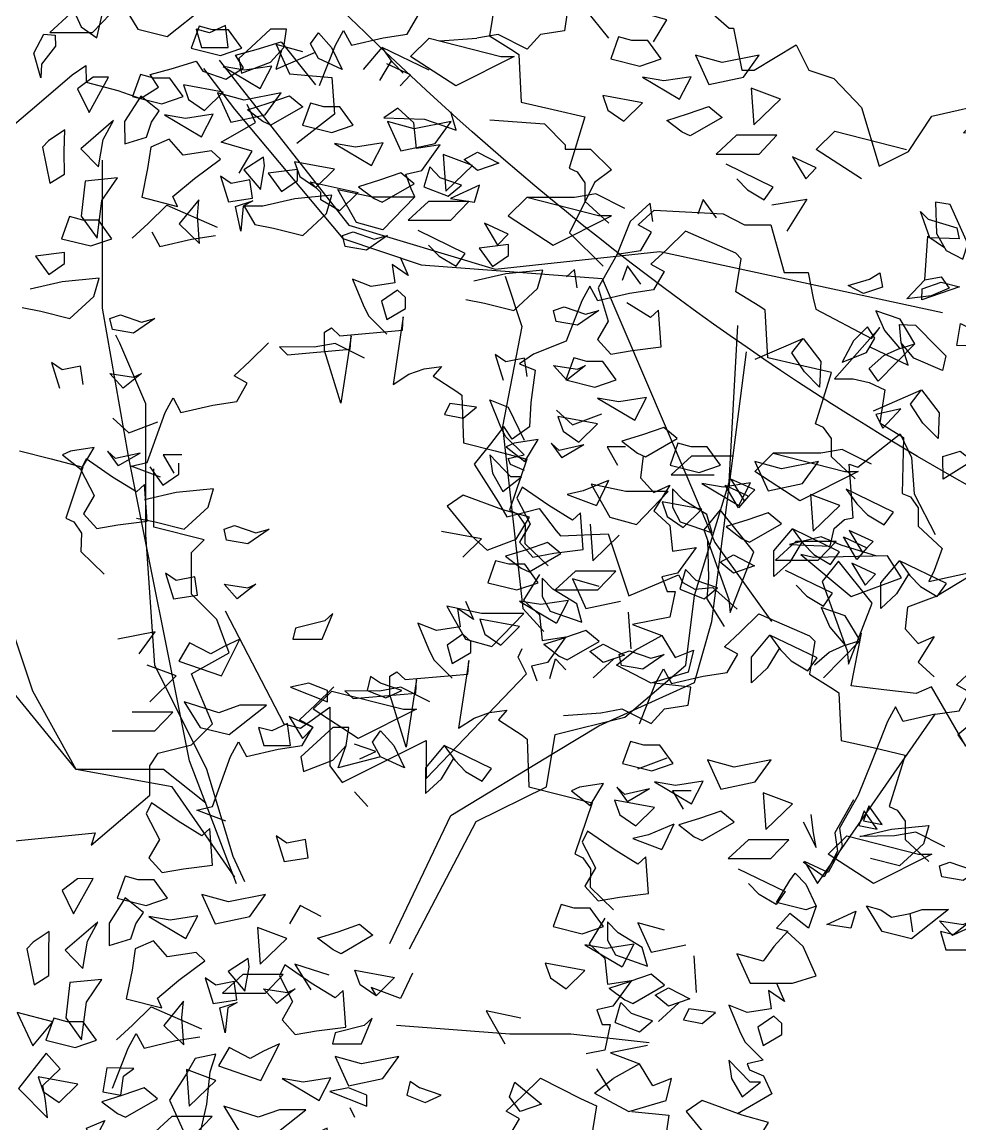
# Model space of a CAD drawing. Header units: metres. Extents: x 10 to 239, y 2 to 253.
# Drawn here: x 94.81 to 99.12, y 32.74 to 37.8 of the extents above; entities that cross this region are included whole.
import ezdxf

# ---------------------------------------------------------------- set-up
doc = ezdxf.new("R2010")
doc.units = ezdxf.units.M
doc.header["$MEASUREMENT"] = 0
doc.layers.add('1', color=7, linetype='Continuous')
doc.layers.add('cot200', color=9, linetype='Continuous')
doc.layers.add('bloques ARBOLES', color=7, linetype='Continuous', true_color=0xb8d897)

# ---------------------------------------------------------------- blocks, each defined once
blk = doc.blocks.new('ARBOL22')
for points in [[(-0.1967, 2.2503), (-0.1308, 2.2338), (-0.0828, 2.2503), (-0.1128, 2.2918), (-0.1487, 2.2918), (-0.1787, 2.3)], [(-0.0147, 2.2102), (-0.0769, 2.2007), (-0.1248, 2.2089), (-0.041, 2.1592)], [(-0.1668, 2.1096), (-0.1248, 2.1509), (-0.2146, 2.1676), (-0.2028, 2.1343)], [(-0.017, 2.0763), (-0.0351, 2.0847), (-0.0702, 2.1116), (-0.0231, 2.1261), (0.0249, 2.1427), (0.0549, 2.1178)], [(0.4494, 1.974), (0.4194, 1.9988), (0.4494, 2.0155), (0.4973, 1.9906)], [(0.0068, 1.9268), (0.0427, 1.9517), (0.0427, 1.9765), (-0.0231, 1.9683)], [(0.4133, 1.9409), (0.3654, 1.9575), (0.3415, 1.9824), (0.3286, 1.9377), (0.3835, 1.916)], [(0.072, 1.9491), (0.1797, 1.9244), (0.1379, 1.8829), (0.0959, 1.9078), (0.0959, 1.9244)], [(0.1206, 1.9186), (0.0368, 1.9103), (-0.035, 1.8937), (-0.077, 1.8937), (-0.0531, 1.8523), (-0.0111, 1.8439), (0.0548, 1.8275), (0.1086, 1.877)], [(0.1447, 1.8275), (0.1686, 1.8357), (0.2165, 1.8191), (0.2465, 1.8275), (0.1986, 1.7944), (0.1506, 1.8026)], [(0.6666, 1.5513), (0.6487, 1.5016), (0.7146, 1.4851), (0.7625, 1.5016), (0.7325, 1.5431), (0.6966, 1.5431)], [(0.7205, 1.4603), (0.8043, 1.4105), (0.8307, 1.4616), (0.7684, 1.452)], [(0.6785, 1.3609), (0.7205, 1.4023), (0.6307, 1.4189), (0.6426, 1.3856)], [(0.8103, 1.3361), (0.8284, 1.3277), (0.9002, 1.3692), (0.8702, 1.394), (0.8223, 1.3774), (0.7752, 1.3629)], [(0.9679, 1.3506), (0.932, 1.3506), (0.902, 1.3588), (0.8841, 1.3091), (0.95, 1.2926), (0.9979, 1.3091)], [(1.2194, 1.3175), (1.1356, 1.3009), (1.0757, 1.3175), (1.1056, 1.2511), (1.1835, 1.2677)], [(1.0661, 1.2691), (1.0038, 1.2595), (0.9559, 1.2677), (1.0397, 1.218)], [(0.9793, 1.156), (0.9672, 1.1975), (0.9134, 1.2306), (0.8893, 1.2555), (0.8893, 1.214), (0.9073, 1.1808)], [(0.9139, 1.1684), (0.9559, 1.2098), (0.8661, 1.2264), (0.878, 1.1931)], [(1.2674, 1.218), (1.2015, 1.2429), (1.2074, 1.16)], [(1.0638, 1.1352), (1.1356, 1.1767), (1.1056, 1.2015), (1.0577, 1.1849), (1.0106, 1.1704), (1.0457, 1.1436)], [(1.1681, 1.1366), (1.1224, 1.0945), (1.2189, 1.0945), (1.2595, 1.1366)], [(1.0272, 1.1064), (1.0751, 1.0815), (1.0272, 1.0649), (0.9972, 1.0898)], [(0.9432, 1.0484), (0.9193, 1.0733), (0.9064, 1.0287), (0.9613, 1.0069), (0.9911, 1.0318)], [(0.1046, 0.9573), (0.0388, 0.9407), (0.0328, 0.9158), (0.0987, 0.9158), (0.1226, 0.9738)], [(0.4222, 0.9158), (0.482, 0.8994), (0.554, 0.9738), (0.4581, 0.9738), (0.3802, 0.9904)], [(0.4166, 0.9275), (0.3807, 0.9026), (0.3926, 0.8611), (0.4346, 0.886), (0.4346, 0.9109)], [(0.7927, 0.8901), (0.8407, 0.8734), (0.8706, 0.8818), (0.8227, 0.8487), (0.7748, 0.857), (0.7689, 0.8818)], [(0.2005, 0.7999), (0.2425, 0.7834), (0.2784, 0.7999), (0.2305, 0.8165), (0.2082, 0.8318)], [(0.0687, 0.8165), (0.0269, 0.8081), (0.1107, 0.775), (0.1107, 0.7999)], [(0.2822, 0.7578), (0.312, 0.7578), (0.1802, 0.6916), (0.0785, 0.7578), (0.1205, 0.7991)], [(1.4826, 0.7465), (1.4107, 0.7299), (1.3928, 0.763), (1.3748, 0.7299), (1.3389, 0.6388), (1.309, 0.5642), (1.267, 0.4897), (1.2731, 0.4482), (1.2413, 0.3894), (1.1874, 0.4141), (1.2174, 0.3645)], [(0.0785, 0.7165), (0.0246, 0.7412), (0.0546, 0.6916)], [(0.7771, 0.6353), (0.843, 0.6188), (0.8909, 0.6353), (0.8609, 0.6768), (0.825, 0.6768), (0.795, 0.685)], [(0.9986, 0.5773), (1.0765, 0.594), (1.1124, 0.6437), (1.0286, 0.6271), (0.9686, 0.6437)], [(0.9327, 0.5442), (0.9591, 0.5953), (0.8968, 0.5857), (0.8489, 0.594)], [(0.8069, 0.4946), (0.8489, 0.536), (0.7591, 0.5526), (0.771, 0.5193)], [(1.1004, 0.4862), (1.1604, 0.5442), (1.0945, 0.5691)], [(-0.2686, 0.464), (-0.2925, 0.4226), (-0.2626, 0.3893), (-0.2146, 0.3977), (-0.1487, 0.406), (-0.1548, 0.4888), (-0.1728, 0.4722), (-0.2266, 0.5053), (-0.2866, 0.5468), (-0.2985, 0.5219)], [(0.9387, 0.4698), (0.9568, 0.4614), (1.0286, 0.5029), (0.9986, 0.5277), (0.9507, 0.5111), (0.9036, 0.4966)], [(1.3221, 0.5288), (1.3103, 0.4955), (1.3521, 0.4873)], [(1.3328, 0.5395), (1.321, 0.5062), (1.3628, 0.498)], [(0.0609, 0.464), (0.0189, 0.4557), (-0.0051, 0.4722), (0.013, 0.4142), (0.0669, 0.4226)], [(1.1119, 0.4207), (1.1525, 0.4628), (1.061, 0.4628), (1.0154, 0.4207)], [(1.3431, 0.3645), (1.2413, 0.4307), (1.2833, 0.4721), (1.445, 0.4307), (1.4748, 0.4307)], [(1.4981, 0.3794), (1.4922, 0.4043), (1.5161, 0.4125), (1.564, 0.3959), (1.594, 0.4043), (1.5461, 0.3712)], [(-0.4886, 0.3487), (-0.4627, 0.2957), (-0.4184, 0.3755), (-0.4537, 0.3749)], [(-0.3464, 0.3811), (-0.3643, 0.3314), (-0.2985, 0.3149), (-0.2505, 0.3314), (-0.2805, 0.3729), (-0.3164, 0.3729)], [(-0.382, 0.2243), (-0.3331, 0.2395), (-0.3217, 0.2735), (-0.3043, 0.2993), (-0.3457, 0.3321), (-0.3823, 0.2749)], [(-0.0649, 0.29), (-0.029, 0.3398), (-0.1128, 0.3231), (-0.1728, 0.3398), (-0.1428, 0.2734)], [(1.3034, 0.302), (1.2922, 0.2636), (1.2383, 0.272)], [(-0.4309, 0.2344), (-0.4078, 0.2772), (-0.4816, 0.2136), (-0.4416, 0.1724)], [(-0.1823, 0.2913), (-0.2446, 0.2818), (-0.2925, 0.29), (-0.2087, 0.2403)], [(1.522, 0.2468), (1.4922, 0.2799), (1.5461, 0.2717), (1.564, 0.2799)], [(-0.5175, 0.2564), (-0.5541, 0.2317), (-0.5678, 0.2172), (-0.5514, 0.1359), (-0.5182, 0.1564), (-0.5187, 0.2071)], [(-0.041, 0.1823), (0.0189, 0.2403), (-0.0469, 0.2651)], [(0.2131, 0.2475), (0.1413, 0.206), (0.1232, 0.2144), (0.0881, 0.2412), (0.1352, 0.2557), (0.1831, 0.2723)], [(1.495, 0.2564), (1.5071, 0.215), (1.567, 0.215), (1.5609, 0.2648), (1.525, 0.2482)], [(-0.1663, 0.1898), (-0.1861, 0.209), (-0.2505, 0.1992), (-0.2821, 0.235), (-0.3232, 0.2172), (-0.3305, 0.1691), (-0.3437, 0.104), (-0.2632, 0.0834), (-0.2733, 0.1057), (-0.2247, 0.1462)], [(-0.0757, 0.1213), (-0.0664, 0.1752), (-0.0685, 0.1949), (-0.1133, 0.1656)], [(0.0022, 0.156), (0.032, 0.098), (0.0081, 0.0567), (0.0381, 0.0234), (0.086, 0.0318), (0.1519, 0.0401), (0.1458, 0.1229), (0.1279, 0.1063), (0.074, 0.1394), (0.0141, 0.1809)], [(-0.1656, 0.1513), (-0.1475, 0.0934), (-0.0936, 0.1018), (-0.0996, 0.1431), (-0.1416, 0.1349)], [(-0.0295, 0.1167), (0.011, 0.1589), (-0.0804, 0.1589), (-0.126, 0.1167)], [(-0.4803, 0.0615), (-0.4446, 0.0116), (-0.4336, 0.0964), (-0.3988, 0.1479), (-0.4712, 0.1406)], [(0.0202, 0.1182), (0.0381, 0.1265), (-0.0039, 0.0934), (-0.0337, 0.1265)], [(-0.2138, -0.0001), (-0.218, 0.0618), (-0.2145, 0.0985), (-0.2591, 0.044)], [(-0.1144, 0.084), (-0.1202, 0.0272), (-0.1322, 0.0835), (-0.0931, 0.0957)], [(0.9568, 0.0483), (0.9868, 0.0732), (0.9268, 0.0814), (0.9148, 0.0565)], [(-0.59, 0.0731), (-0.5542, -0.0022), (-0.5096, 0.0524)], [(-0.5249, 0.0105), (-0.459, -0.006), (-0.411, 0.0105), (-0.441, 0.052), (-0.4769, 0.052), (-0.5069, 0.0602)], [(0.122, 0.0023), (0.1878, 0.0023), (0.2117, 0.0602), (0.1938, 0.0438), (0.1279, 0.0271)], [(1.1365, 0.0483), (1.1186, 0.0649), (1.0827, 0.0401), (1.0945, -0.0014), (1.1365, 0.0234)], [(-0.0398, -0.0806), (0.0022, 0.0023), (-0.0337, -0.0142), (-0.0637, -0.0308), (-0.1116, -0.006), (-0.1356, -0.0475)], [(-0.5256, -0.1256), (-0.5318, -0.0918), (-0.493, -0.0543), (-0.5247, -0.0183), (-0.5866, -0.0986), (-0.5214, -0.1648)], [(-0.1878, -0.0304), (-0.2091, -0.0675), (-0.2457, -0.1247), (-0.2159, -0.1916), (-0.1804, -0.2162), (-0.1615, -0.1341), (-0.1544, -0.0607), (-0.141, -0.0209)], [(0.1579, -0.0925), (0.2358, -0.0759), (0.2717, -0.0262), (0.1878, -0.0428), (0.1279, -0.0262)], [(1.0647, -0.0843), (1.0168, -0.0345), (1.0227, -0.0759), (1.0466, -0.1174), (1.0886, -0.0843)], [(-0.5309, -0.1054), (-0.495, -0.1302), (-0.453, -0.0888), (-0.5428, -0.0722)], [(-0.3499, -0.0708), (-0.3267, -0.0532), (-0.3874, -0.0519), (-0.3966, -0.1057), (-0.3555, -0.1132)], [(-0.2015, -0.1386), (-0.1416, -0.0806), (-0.2075, -0.0557)], [(0.092, -0.1256), (0.1183, -0.0746), (0.0561, -0.0841), (0.0081, -0.0759)], [(-0.3633, -0.155), (-0.3452, -0.1634), (-0.2733, -0.1219), (-0.3033, -0.097), (-0.3512, -0.1137), (-0.3984, -0.1282)], [(0.1999, -0.1386), (0.1999, -0.1137), (0.1579, -0.097), (0.116, -0.1054)], [(-1.6313, -0.1544), (-1.6413, -0.1321), (-1.6746, -0.1272), (-1.672, -0.1976), (-1.6502, -0.2365), (-1.6129, -0.2555), (-1.6015, -0.2213)], [(-0.1236, -0.1386), (-0.0877, -0.1965), (-0.0218, -0.213), (0.062, -0.1468), (0.0022, -0.1468), (-0.0457, -0.1634)], [(-0.4172, -0.2188), (-0.4151, -0.2384), (-0.4331, -0.1881), (-0.3923, -0.1704)], [(-0.19, -0.2041), (-0.1495, -0.1619), (-0.2409, -0.1619), (-0.2865, -0.2041)], [(0.074, -0.2048), (0.0441, -0.1965), (0.0561, -0.2379), (0.116, -0.2379), (0.1099, -0.1881)], [(0.1458, -0.2959), (0.2117, -0.271), (0.2417, -0.2379), (0.2478, -0.1965), (0.2117, -0.1965), (0.1579, -0.2461), (0.1399, -0.2627)], [(-0.2744, -0.21), (-0.2742, -0.2352), (-0.3052, -0.2754), (-0.3068, -0.3065), (-0.3229, -0.2505), (-0.2998, -0.2077)], [(0.9976, -0.2141), (0.9796, -0.2638), (1.0455, -0.2803), (1.0934, -0.2638), (1.0635, -0.2223), (1.0276, -0.2223)], [(1.315, -0.2554), (1.2311, -0.2721), (1.1712, -0.2554), (1.2012, -0.3218), (1.2791, -0.3052)], [(-1.7393, -0.3456), (-1.6986, -0.3025), (-1.6615, -0.296), (-1.6436, -0.3209), (-1.6846, -0.3388)], [(-0.2239, -0.3315), (-0.1981, -0.3845), (-0.1538, -0.3047), (-0.1891, -0.3053)], [(-0.0818, -0.2991), (-0.0997, -0.3488), (-0.0338, -0.3653), (0.0141, -0.3488), (-0.0159, -0.3073), (-0.0518, -0.3073)], [(1.1353, -0.3549), (1.1616, -0.3039), (1.0994, -0.3134), (1.0514, -0.3052)], [(-0.1174, -0.4559), (-0.0685, -0.4407), (-0.057, -0.4067), (-0.0397, -0.3809), (-0.0811, -0.348), (-0.1177, -0.4052)], [(0.1997, -0.3902), (0.2356, -0.3404), (0.1518, -0.357), (0.0918, -0.3404), (0.1218, -0.4068)], [(0.9735, -0.3798), (1.0094, -0.4045), (1.0514, -0.3632), (0.9617, -0.3465)], [(1.297, -0.3301), (1.303, -0.4129), (1.3629, -0.3549)], [(0.3979, -0.4136), (0.3679, -0.3721), (0.332, -0.3721), (0.302, -0.3638), (0.2841, -0.4136), (0.35, -0.43)], [(1.2311, -0.3963), (1.1593, -0.4378), (1.1412, -0.4294), (1.1061, -0.4025), (1.1532, -0.388), (1.2012, -0.3714)], [(0.0823, -0.3888), (0.02, -0.3984), (-0.0279, -0.3902), (0.0559, -0.4399)], [(-0.1662, -0.4457), (-0.1432, -0.4029), (-0.217, -0.4666), (-0.177, -0.5078)], [(0.5056, -0.4715), (0.5835, -0.4549), (0.6194, -0.4052), (0.5356, -0.4218), (0.4757, -0.4052)], [(-0.2529, -0.4238), (-0.2895, -0.4485), (-0.3032, -0.463), (-0.2867, -0.5443), (-0.2536, -0.5238), (-0.2541, -0.473)], [(0.0984, -0.4903), (0.0786, -0.4712), (0.0141, -0.481), (-0.0175, -0.4452), (-0.0586, -0.463), (-0.0659, -0.5111), (-0.0791, -0.5762), (0.0014, -0.5968), (-0.0086, -0.5745), (0.0399, -0.534)], [(1.3145, -0.4785), (1.355, -0.4363), (1.2636, -0.4363), (1.218, -0.4785)], [(0.4038, -0.4631), (0.3559, -0.4549), (0.4397, -0.5047), (0.4661, -0.4536)], [(0.189, -0.5588), (0.1982, -0.505), (0.1961, -0.4853), (0.1514, -0.5146)], [(0.278, -0.5295), (0.3139, -0.5542), (0.3559, -0.5129), (0.2661, -0.4963)], [(0.6015, -0.4798), (0.6074, -0.5626), (0.6674, -0.5047)], [(1.39, -0.4851), (1.4199, -0.5346), (1.4438, -0.5098)], [(0.4457, -0.5791), (0.4638, -0.5875), (0.5356, -0.546), (0.5056, -0.5211), (0.4577, -0.5378), (0.4106, -0.5523)], [(-0.2157, -0.6187), (-0.18, -0.6686), (-0.169, -0.5838), (-0.1342, -0.5323), (-0.2066, -0.5396)], [(0.099, -0.5288), (0.1171, -0.5868), (0.171, -0.5784), (0.1651, -0.5371), (0.1231, -0.5453)], [(0.6832, -0.5491), (0.6182, -0.5791), (0.672, -0.5875)], [(-1.7935, -0.637), (-1.7529, -0.5938), (-1.8094, -0.6065)], [(0.0509, -0.6803), (0.0466, -0.6184), (0.0501, -0.5817), (0.0055, -0.6362)], [(0.1502, -0.5962), (0.1445, -0.653), (0.1325, -0.5967), (0.1715, -0.5844)], [(0.5224, -0.6282), (0.6189, -0.6282), (0.6595, -0.586), (0.5681, -0.586)], [(-0.2602, -0.6697), (-0.1943, -0.6861), (-0.1464, -0.6697), (-0.1764, -0.6282), (-0.2123, -0.6282), (-0.2423, -0.6199)], [(1.6789, -0.6085), (1.6961, -0.6258), (1.7612, -0.6453), (1.766, -0.6704), (1.7002, -0.6675)], [(0.7483, -0.6595), (0.6944, -0.6348), (0.7244, -0.6844)], [(-1.5913, -0.7114), (-1.6575, -0.7522), (-1.6579, -0.7015), (-1.6189, -0.6894)], [(0.7487, -0.6827), (0.6828, -0.691), (0.7128, -0.7325), (0.7487, -0.7076)], [(-0.2532, -0.7008), (-0.3191, -0.7091), (-0.2891, -0.7506), (-0.2532, -0.7257)], [(1.587, -0.7465), (1.5933, -0.7788), (1.5506, -0.7934), (1.5155, -0.7753), (1.5641, -0.7608)], [(1.6819, -0.8076), (1.683, -0.7828), (1.7257, -0.768), (1.7671, -0.7783)], [(0.4984, -0.7861), (0.4625, -0.811), (0.4744, -0.8525), (0.5164, -0.8276), (0.5164, -0.8027)], [(-0.1274, -0.8417), (-0.0794, -0.8583), (-0.0495, -0.8499), (-0.0974, -0.883), (-0.1453, -0.8748), (-0.1513, -0.8499)], [(0.8745, -0.8236), (0.9225, -0.8402), (0.9525, -0.8318), (0.9045, -0.8649), (0.8566, -0.8567), (0.8507, -0.8318)], [(1.5762, -0.8941), (1.5593, -0.8685), (1.5279, -0.9002), (1.5019, -0.9488), (1.5568, -0.9264)], [(1.835, -0.8725), (1.8211, -0.9132), (1.7613, -0.9106), (1.7696, -0.8612), (1.8047, -0.8794)], [(-1.9786, -0.9229), (-1.8651, -1.0171), (-1.7511, -0.9755), (-1.7827, -0.9257), (-1.9496, -0.9296)], [(0.6465, -1.0747), (0.6765, -1.0498), (0.6165, -1.0416), (0.6045, -1.0664)], [(-0.1868, -1.2497), (-0.2107, -1.291), (-0.1807, -1.3243), (-0.1328, -1.3159), (-0.0669, -1.3076), (-0.073, -1.2248), (-0.091, -1.2414), (-0.1448, -1.2083), (-0.2048, -1.1668), (-0.2166, -1.1917)], [(0.7363, -1.2404), (0.7783, -1.2073), (0.7544, -1.2073), (0.7065, -1.1575), (0.7124, -1.1989)], [(1.3047, -1.237), (1.2509, -1.2123), (1.2808, -1.2619)], [(0.9779, -1.2988), (1.0377, -1.3153), (1.1096, -1.2408), (1.0138, -1.2408), (0.9359, -1.2242)], [(1.268, -1.2776), (1.2381, -1.2263), (1.2904, -1.2514)], [(1.5972, -1.3158), (1.618, -1.287), (1.5116, -1.2354), (1.5355, -1.2685), (1.5595, -1.2934)], [(0.6645, -1.3397), (0.7004, -1.3728), (0.7662, -1.3479), (0.7962, -1.2984), (0.7363, -1.2817), (0.6465, -1.2486), (0.6106, -1.2735)], [(1.2495, -1.514), (1.3026, -1.3765), (1.2268, -1.2816), (1.1897, -1.3274), (1.2466, -1.4844)], [(1.4757, -1.4054), (1.4965, -1.3766), (1.3901, -1.325), (1.4139, -1.3582), (1.438, -1.383)], [(1.5352, -1.3937), (1.5054, -1.3425), (1.5576, -1.3675)], [(1.572, -1.3532), (1.5181, -1.3285), (1.5481, -1.378)], [(0.7774, -1.4133), (0.7955, -1.4217), (0.8673, -1.3802), (0.8373, -1.3553), (0.7894, -1.372), (0.7423, -1.3865)], [(1.5167, -1.6302), (1.5698, -1.4926), (1.4941, -1.3977), (1.457, -1.4435), (1.5138, -1.6005)], [(1.7169, -1.4774), (1.7377, -1.4485), (1.6313, -1.397), (1.6552, -1.4301), (1.6792, -1.455)], [(0.9507, -1.4624), (0.9912, -1.4202), (0.8998, -1.4202), (0.8541, -1.4624)], [(1.4248, -1.6453), (1.4456, -1.6164), (1.3392, -1.5649), (1.363, -1.598), (1.3871, -1.6229)]]:
    blk.add_lwpolyline(points, close=True)
for points in [[(-0.6014, 2.0743), (-0.5401, 2.1264), (-0.466, 2.1903), (-0.4347, 2.2112), (-0.4342, 2.1736), (-0.3629, 2.1548), (-0.3112, 2.137), (-0.2708, 2.1624), (-0.2896, 2.1911), (-0.2424, 2.2037), (-0.1859, 2.2209), (-0.1705, 2.1987), (-0.1189, 2.1808), (-0.0785, 2.2063), (-0.0973, 2.235), (-0.0501, 2.2475), (0.0064, 2.2647), (0.084, 2.1677)], [(0.0549, 2.242), (-0.0051, 2.2587), (0.0249, 2.1923), (0.1207, 2.184), (0.1267, 2.1012), (0.0417, 2.0356)], [(-0.089, 1.9683), (-0.059, 2.0179), (-0.1292, 2.038), (-0.052, 2.0826), (-0.0706, 2.1231)], [(0.3079, 1.915), (0.2359, 1.8405), (0.1761, 1.857), (0.1341, 1.9316), (0.212, 1.915), (0.3079, 1.915), (0.2995, 1.9326), (0.2876, 1.9657), (0.3235, 1.974), (0.3654, 2.032), (0.3115, 2.0237), (0.3056, 2.0817), (0.2697, 2.1148), (0.2378, 2.0931), (0.3294, 2.0899), (0.4014, 2.0651), (0.3894, 2.1066)], [(0.4776, 2.089), (0.6005, 2.0795), (0.6477, 2.0323), (0.6477, 2.0228), (0.7044, 2.0228), (0.7517, 1.9756), (0.7139, 1.9473), (0.6572, 1.8339), (0.7328, 1.7583)], [(-0.0949, 0.3639), (-0.2008, 0.6417), (-0.3384, 1.3293), (-0.3973, 1.6633), (-0.3973, 1.9973)], [(0.8453, 1.8594), (0.8394, 1.9008), (0.794, 1.8588), (0.764, 1.7842), (0.722, 1.7097), (0.7444, 1.6342), (0.7205, 1.5928), (0.7505, 1.5596), (0.7984, 1.568), (0.8643, 1.5762), (0.8582, 1.6591), (0.8402, 1.6424), (0.7864, 1.6755)], [(0.9891, 1.8677), (0.9591, 1.9092), (0.9472, 1.8759)], [(0.7643, 1.7857), (0.8183, 1.7939), (0.8422, 1.8352), (0.8122, 1.8519), (0.8481, 1.885), (1.0039, 1.8767), (1.0519, 1.8519), (1.1118, 1.8519), (1.1416, 1.7441), (1.1957, 1.7441), (1.2075, 1.6862), (1.2136, 1.6613), (1.3393, 1.5951), (1.3574, 1.62), (1.2555, 1.504), (1.2975, 1.504), (1.3334, 1.4958), (1.3693, 1.4791), (1.3574, 1.4047), (1.4113, 1.3714), (1.4085, 1.2454), (1.4267, 1.2372), (1.4446, 1.2123), (1.4446, 1.171), (1.4985, 1.1212), (1.4805, 1.0715), (1.4685, 1.0466), (1.5823, 1.0715), (1.4864, 1.0135), (1.4206, 0.9886), (1.4146, 0.9391), (1.4446, 0.906), (1.4805, 0.9224), (1.4446, 0.8645), (1.4805, 0.8314)], [(0.6741, 1.7097), (0.6681, 1.751), (0.6502, 1.7346)], [(0.8179, 1.7179), (0.7879, 1.7594), (0.776, 1.7262)], [(0.2961, 0.2167), (0.4461, 0.5042), (0.6051, 0.5828), (0.6248, 0.7006), (0.782, 0.7399), (0.9196, 0.8578), (0.9393, 1.015), (1.0179, 1.2704), (1.0375, 1.624)], [(-0.0758, 0.3679), (-0.1025, 0.4256), (-0.1615, 0.6221), (-0.2794, 0.8578), (-0.299, 1.1525), (-0.299, 1.4472), (-0.358, 1.5847), (-0.3671, 1.6028)], [(0.2513, 0.2291), (0.3889, 0.5182), (0.6248, 0.6613), (0.7231, 0.7203), (0.9393, 0.8185), (0.9786, 0.956), (1.0565, 1.565)], [(0.8234, 1.3299), (0.8175, 1.2803), (0.8475, 1.2472), (0.8834, 1.2637), (0.8475, 1.2057), (0.8834, 1.1726), (0.8893, 1.1146), (0.9432, 1.1229), (0.9013, 1.0649), (0.8654, 1.0567), (0.8773, 1.0235), (0.8954, 1.0235), (0.8834, 0.9656), (0.8414, 0.9573), (0.7996, 0.9489), (0.8654, 0.9241), (0.8954, 0.8745), (0.9372, 0.891), (0.9252, 0.8414), (0.8414, 0.8165), (0.7636, 0.8578), (0.8055, 0.891), (0.8654, 0.9241)], [(1.0241, 1.3291), (0.9326, 1.3291), (0.887, 1.287), (0.9835, 1.287)], [(-0.2907, 1.3052), (-0.2607, 1.2637)], [(-0.2248, 1.2886), (-0.2248, 1.3134)], [(-0.2607, 1.2637), (-0.2248, 1.2886)], [(-0.2307, 1.2472), (-0.3025, 1.2306)], [(-0.1469, 1.2555), (-0.2307, 1.2472)], [(-0.1589, 1.214), (-0.1469, 1.2555)], [(-0.2127, 1.1644), (-0.1589, 1.214)], [(-0.1641, 0.5456), (-0.2597, 0.6221), (-0.4563, 0.6221), (-0.5546, 0.7989), (-0.6332, 1.0346), (-0.6725, 1.1721)], [(-0.3206, 1.1892), (-0.2786, 1.1808)], [(-0.2786, 1.1808), (-0.2127, 1.1644)], [(-0.1228, 1.1644), (-0.0989, 1.1726)], [(-0.0989, 1.1726), (-0.051, 1.156)], [(-0.1169, 1.1395), (-0.1228, 1.1644)], [(-0.021, 1.1644), (-0.069, 1.1313)], [(-0.051, 1.156), (-0.021, 1.1644)], [(-0.069, 1.1313), (-0.1169, 1.1395)], [(1.1686, 1.0383), (1.1926, 1.0134), (1.2304, 0.991), (1.2511, 1.0198), (1.1447, 1.0714)], [(1.3483, 1.0632), (1.2944, 1.0879), (1.3244, 1.0383)], [(-0.0985, 0.3784), (-0.2401, 0.5828), (-0.4563, 0.6221), (-0.6332, 0.8382), (-0.7511, 1.0543)], [(-0.2307, 1.0484), (-0.2547, 1.0649)], [(-0.2547, 1.0649), (-0.2366, 1.0069)], [(-0.1887, 1.0567), (-0.2307, 1.0484)], [(-0.1828, 1.0153), (-0.1887, 1.0567)], [(1.3244, 1.0383), (1.3483, 1.0632)], [(-0.1228, 1.04), (-0.069, 1.0318)], [(-0.093, 1.0069), (-0.1228, 1.04)], [(-0.051, 1.04), (-0.093, 1.0069)], [(-0.069, 1.0318), (-0.051, 1.04)], [(-0.2366, 1.0069), (-0.1828, 1.0153)], [(0.4226, 1.002), (0.4405, 0.9606), (0.4046, 0.9855), (0.4105, 0.944), (0.3567, 0.9358), (0.3148, 0.9522), (0.3387, 0.8942), (0.3507, 0.8695), (0.3926, 0.828)], [(0.8154, 0.7251), (0.8513, 0.8162), (0.8692, 0.8493), (0.8872, 0.8162), (0.959, 0.8328), (1.013, 0.841), (1.0369, 0.8824), (1.0069, 0.899), (1.0428, 0.9321), (1.0848, 0.9736), (1.1987, 0.9239), (1.2109, 0.9113), (1.199, 0.8369), (1.2529, 0.8036), (1.2649, 0.7953), (1.2708, 0.6876), (1.3426, 0.6712), (1.4146, 0.6545), (1.3785, 0.5386), (1.3967, 0.5303), (1.4146, 0.5055), (1.4146, 0.4641), (1.4685, 0.4144)], [(-0.2786, 0.9325), (-0.3625, 0.9158)], [(-0.3145, 0.8827), (-0.2786, 0.9325)], [(-0.2007, 0.9076), (-0.2248, 0.8661)], [(-0.1528, 0.8827), (-0.2007, 0.9076)], [(-0.1228, 0.8994), (-0.1528, 0.8827)], [(-0.1289, 0.833), (-0.0869, 0.9158)], [(-0.0869, 0.9158), (-0.1228, 0.8994)], [(-0.2307, 0.833), (-0.2966, 0.8578)], [(-0.2248, 0.8661), (-0.1289, 0.833)], [(0.342, 0.7744), (0.2761, 0.8075), (0.2282, 0.7991), (0.1499, 0.7996), (0.1685, 0.7819), (0.31, 0.7942), (0.3118, 0.8249), (0.2887, 0.6723), (0.2518, 0.7912), (0.2518, 0.8325), (0.2676, 0.8423), (0.2862, 0.8247), (0.4277, 0.837), (0.4295, 0.8677), (0.4065, 0.715), (0.4418, 0.7378), (0.4764, 0.7502), (0.5156, 0.7557), (0.4971, 0.7337), (0.5501, 0.6992), (0.5619, 0.6906), (0.5653, 0.5828), (0.6367, 0.5646), (0.7083, 0.5463), (0.6695, 0.4312), (0.6874, 0.4226), (0.7047, 0.3973), (0.7037, 0.3559), (0.7564, 0.3049)], [(-0.2907, 0.775), (-0.2307, 0.833)], [(1.4826, 0.7465), (1.5366, 0.7547), (1.5605, 0.7961), (1.5305, 0.8127), (1.5664, 0.8458)], [(-0.1188, 0.5053), (-0.1846, 0.5302), (-0.1487, 0.5386), (-0.1082, 0.6513), (-0.0903, 0.6844), (-0.0723, 0.6513), (-0.0005, 0.6679), (0.0535, 0.6761), (0.0774, 0.7175), (0.0474, 0.7341), (0.0833, 0.7672), (0.1253, 0.8087)], [(0.6437, 0.744), (0.7276, 0.7501), (0.7755, 0.7585), (0.8414, 0.7254), (0.8714, 0.7585), (0.9252, 0.7668), (0.9313, 0.8081), (0.8475, 0.8165)], [(-0.1348, 0.7501), (-0.2127, 0.775)], [(-0.2127, 0.775), (-0.1768, 0.717)], [(-0.2386, 0.7516), (-0.33, 0.7516)], [(-0.2791, 0.7094), (-0.2386, 0.7516)], [(-0.0869, 0.7668), (-0.1348, 0.7501)], [(-0.111, 0.7006), (-0.0271, 0.7668)], [(-0.0271, 0.7668), (-0.0869, 0.7668)], [(0.0208, 0.7254), (-0.0151, 0.7088)], [(0.0269, 0.6757), (0.0208, 0.7254)], [(-0.3756, 0.7094), (-0.2791, 0.7094)], [(-0.1768, 0.717), (-0.111, 0.7006)], [(-0.0451, 0.717), (-0.0331, 0.6757)], [(-0.0151, 0.7088), (-0.0451, 0.717)], [(0.2305, 0.6508), (0.2125, 0.6839), (0.2305, 0.7088), (0.2605, 0.6757), (0.2843, 0.6259), (0.2305, 0.6508), (0.1346, 0.6259), (0.1526, 0.6757), (0.1587, 0.717), (0.1226, 0.717), (0.0687, 0.6674), (0.0508, 0.6508), (0.0567, 0.6177), (0.1226, 0.6426), (0.1526, 0.6757)], [(-0.0331, 0.6757), (0.0269, 0.6757)], [(0.3743, 0.6757), (0.3982, 0.6426), (0.4222, 0.6177), (0.4599, 0.5953), (0.4807, 0.6241), (0.3743, 0.6757), (0.3323, 0.6259), (0.3323, 0.568), (0.3682, 0.6011), (0.3952, 0.6457)], [(0.8117, 0.6235), (0.8775, 0.6483)], [(0.6799, 0.5819), (0.6619, 0.5737)], [(0.6619, 0.5737), (0.7039, 0.5406)], [(0.7339, 0.5903), (0.6799, 0.5819)], [(0.7039, 0.5406), (0.7339, 0.5903)], [(0.7817, 0.5655), (0.7637, 0.5819)], [(0.7637, 0.5819), (0.7878, 0.5488)], [(0.8374, 0.5782), (0.7817, 0.5655)], [(0.8374, 0.5782), (0.7878, 0.5488)], [(0.9316, 0.5737), (0.8896, 0.5737)], [(0.8896, 0.5737), (0.9135, 0.5324)], [(1.2983, 0.5535), (1.2563, 0.479), (1.2624, 0.4375), (1.2324, 0.3795), (1.1844, 0.4128)], [(0.893, 0.4981), (0.8357, 0.4744)], [(0.893, 0.4981), (0.8657, 0.4411)], [(1.1844, 0.5039), (1.2144, 0.4459)], [(1.2083, 0.479), (1.2024, 0.5204)], [(0.6978, 0.4826), (0.686, 0.4578)], [(0.7578, 0.4411), (0.6978, 0.4826)], [(0.8357, 0.4744), (0.7998, 0.466)], [(1.2144, 0.4459), (1.2083, 0.479)], [(1.5048, 0.4474), (1.4389, 0.4805), (1.391, 0.4721), (1.3125, 0.4705), (1.3843, 0.4871), (1.4681, 0.4954), (1.4561, 0.4539), (1.4023, 0.4043), (1.3364, 0.4207)], [(0.686, 0.4578), (0.7158, 0.3998)], [(0.7998, 0.466), (0.8657, 0.4411)], [(-2.1403, 0.4452), (-2.2254, 0.3413), (-2.1403, 0.2657), (-2.1308, 0.2657), (-2.1119, 0.1713), (-2.0836, 0.1713), (-1.9891, 0.2279), (-1.9607, 0.1713), (-1.904, 0.1524), (-1.8413, 0.0868), (-1.8016, -0.0454), (-1.7355, -0.0123), (-1.6826, 0.067), (-1.5372, 0.1), (-1.611, 0.0296), (-1.5165, 0.039), (-1.3937, 0.0768), (-1.337, 0.2185)], [(0.8117, 0.408), (0.7578, 0.4411)], [(0.8296, 0.4247), (0.8117, 0.408)], [(0.8357, 0.3418), (0.8296, 0.4247)], [(0.7158, 0.3998), (0.6919, 0.3584)], [(1.0377, 0.3976), (1.1441, 0.3461), (1.1234, 0.3172), (1.0856, 0.3396), (1.0616, 0.3645)], [(1.1665, 0.3879), (1.1904, 0.3631), (1.2144, 0.3133), (1.1904, 0.3051), (1.1245, 0.3216), (1.1545, 0.3713)], [(1.1545, 0.3713), (1.1665, 0.3879)], [(0.6919, 0.3584), (0.7219, 0.3252)], [(0.7219, 0.3252), (0.7698, 0.3336)], [(0.7698, 0.3336), (0.8357, 0.3418)], [(0.0968, 0.29), (0.0489, 0.3149), (0.0249, 0.2734)], [(0.6381, 0.3169), (0.6201, 0.2672)], [(0.668, 0.3087), (0.6381, 0.3169)], [(0.7039, 0.3087), (0.668, 0.3087)], [(0.7339, 0.2672), (0.7039, 0.3087)], [(1.2144, 0.3133), (1.1965, 0.2636), (1.1545, 0.2969), (1.1245, 0.2636), (1.1497, 0.2567), (1.1186, 0.2222), (1.0945, 0.1891), (1.0347, 0.2056), (1.0647, 0.1394), (1.1604, 0.1394), (1.2144, 0.156), (1.1844, 0.2222), (1.1485, 0.2553)], [(1.4322, 0.2552), (1.4263, 0.2966), (1.4532, 0.3061), (1.513, 0.3061), (1.4291, 0.2399), (1.3633, 0.2564), (1.3274, 0.3144), (1.3603, 0.3048), (1.3843, 0.2883), (1.4263, 0.2966)], [(0.7371, 0.286), (0.7012, 0.228)], [(0.743, 0.2777), (0.743, 0.2362)], [(0.7671, 0.2529), (0.743, 0.2777)], [(0.8117, 0.2756), (0.8416, 0.2092)], [(0.8716, 0.259), (0.8117, 0.2756)], [(0.6201, 0.2672), (0.686, 0.2507)], [(0.686, 0.2507), (0.7339, 0.2672)], [(0.8209, 0.2198), (0.7671, 0.2529)], [(0.7398, 0.2176), (0.6919, 0.2258)], [(0.6919, 0.2258), (0.7758, 0.1761)], [(0.7012, 0.228), (0.7371, 0.1949)], [(0.8021, 0.2272), (0.7398, 0.2176)], [(0.743, 0.2362), (0.761, 0.2031)], [(0.8021, 0.2272), (0.7758, 0.1761)], [(0.8416, 0.2092), (0.9195, 0.2258)], [(0.761, 0.2031), (0.833, 0.1782)], [(0.833, 0.1782), (0.8209, 0.2198)], [(0.9375, 0.201), (0.9434, 0.1181)], [(0.1148, 0.1574), (0.0369, 0.1823), (0.0728, 0.1243)], [(0.6919, 0.1679), (0.6022, 0.1845)], [(0.6022, 0.1845), (0.614, 0.1512)], [(0.7371, 0.1949), (0.743, 0.1369)], [(0.3029, 0.1617), (0.2755, 0.1047), (0.2096, 0.1296), (0.2203, 0.111), (0.1844, 0.1357), (0.1725, 0.169), (0.2623, 0.1523), (0.2203, 0.111)], [(0.614, 0.1512), (0.6499, 0.1265)], [(0.6499, 0.1265), (0.6919, 0.1679)], [(0.8416, 0.1596), (0.7937, 0.143)], [(0.8716, 0.1348), (0.8416, 0.1596)], [(0.743, 0.1369), (0.7969, 0.1451)], [(0.7466, 0.1285), (0.7937, 0.143)], [(0.7466, 0.1285), (0.7817, 0.1017)], [(0.7969, 0.1451), (0.7551, 0.0872)], [(0.7998, 0.0933), (0.8716, 0.1348)], [(0.8509, 0.112), (0.8809, 0.1287)], [(0.8809, 0.1287), (0.9288, 0.1038)], [(1.1245, 0.1394), (1.1424, 0.098), (1.1065, 0.1229), (1.1125, 0.0814), (1.0586, 0.0732), (1.0168, 0.0896), (1.0407, 0.0317), (1.0527, 0.007), (1.0945, -0.0345), (1.0586, -0.0428), (1.0635, -0.0563), (1.095, -0.0701), (1.1136, -0.1106), (1.0364, -0.1553)], [(0.7817, 0.1017), (0.7998, 0.0933)], [(0.8809, 0.0872), (0.8509, 0.112)], [(0.9288, 0.1038), (0.8809, 0.0872)], [(-0.3653, 0.0117), (-0.3294, 0.0448), (-0.2874, 0.0863), (-0.1736, 0.0366)], [(0.4693, 0.0769), (0.5113, 0.0023)], [(0.5472, 0.0602), (0.4693, 0.0769)], [(0.7551, 0.0872), (0.7192, 0.0789)], [(0.7192, 0.0789), (0.731, 0.0458)], [(0.7602, 0.0509), (0.773, 0.0956)], [(0.7969, 0.0707), (0.773, 0.0956)], [(0.9041, 0.0947), (0.8584, 0.0526)], [(0.7602, 0.0509), (0.815, 0.0292)], [(0.8448, 0.0541), (0.7969, 0.0707)], [(0.815, 0.0292), (0.8448, 0.0541)], [(-0.3749, -0.098), (-0.339, -0.007), (-0.3211, 0.0261)], [(-0.3211, 0.0261), (-0.3031, -0.007)], [(0.8368, 0.0045), (0.6599, 0.0241), (0.5223, 0.0241), (0.2667, 0.0438)], [(0.731, 0.0458), (0.7491, 0.0458)], [(0.7491, 0.0458), (0.7371, -0.0122)], [(-0.3031, -0.007), (-0.2313, 0.0097)], [(-0.2313, 0.0097), (-0.1773, 0.0179)], [(0.7371, -0.0122), (0.6951, -0.0204)], [(0.7914, -0.0097), (0.7496, -0.0181)], [(0.7496, -0.0181), (0.8155, -0.043)], [(0.8334, -0.0015), (0.7914, -0.0097)], [(0.8155, -0.043), (0.7555, -0.0761)], [(0.8454, -0.0925), (0.8155, -0.043)], [(0.7491, -0.1032), (0.7192, -0.0537)], [(0.2974, -0.0817), (0.2896, -0.1137)], [(0.2974, -0.0817), (0.3196, -0.097)], [(0.3675, -0.1137), (0.3196, -0.097)], [(0.3224, -0.3238), (0.3583, -0.2327), (0.3762, -0.1996), (0.3942, -0.2327), (0.466, -0.2161), (0.52, -0.2078), (0.5439, -0.1665), (0.5139, -0.1499), (0.5498, -0.1167), (0.5918, -0.0752), (0.682, -0.1209), (0.7179, -0.1376), (0.706, -0.212), (0.7599, -0.2453), (0.7719, -0.2535), (0.7778, -0.3612), (0.8496, -0.3777), (0.9216, -0.3943), (0.8855, -0.5103), (0.9037, -0.5185), (0.9216, -0.5434), (0.9216, -0.5847), (0.9755, -0.6345)], [(0.5219, -0.1174), (0.534, -0.0843)], [(0.534, -0.0843), (0.5938, -0.1341)], [(0.7137, -0.1092), (0.7555, -0.0761)], [(0.8873, -0.0761), (0.8454, -0.0925)], [(0.8752, -0.1257), (0.8873, -0.0761)], [(0.2896, -0.1137), (0.3316, -0.1302)], [(0.3316, -0.1302), (0.3675, -0.1137)], [(0.5458, -0.1505), (0.5219, -0.1174)], [(0.7137, -0.1092), (0.7914, -0.1505)], [(0.1727, -0.1638), (0.1623, -0.1417)], [(0.5938, -0.1341), (0.5458, -0.1505)], [(0.7914, -0.1505), (0.8752, -0.1257)], [(1.0766, -0.2249), (1.1065, -0.1754), (1.0466, -0.1587), (0.9568, -0.1256), (0.9209, -0.1505), (0.9748, -0.2167)], [(0.7975, -0.1505), (0.8813, -0.1589)], [(0.8813, -0.1589), (0.8752, -0.2003)], [(-1.6986, -0.3025), (-1.6916, -0.2037), (-1.6541, -0.2296)], [(0.3017, -0.2296), (0.3196, -0.2048)], [(0.3196, -0.2048), (0.3496, -0.2379)], [(0.5279, -0.2582), (0.5699, -0.2169)], [(0.5699, -0.2169), (0.7316, -0.2582)], [(0.5938, -0.223), (0.6776, -0.2169)], [(0.7255, -0.2085), (0.6776, -0.2169)], [(0.7914, -0.2416), (0.7255, -0.2085)], [(0.8214, -0.2085), (0.7914, -0.2416)], [(0.8752, -0.2003), (0.8214, -0.2085)], [(0.2364, -0.2438), (0.2238, -0.2876)], [(0.3196, -0.2627), (0.3017, -0.2296)], [(0.3496, -0.2379), (0.3735, -0.2876)], [(0.4214, -0.2876), (0.4634, -0.2379)], [(0.5698, -0.2894), (0.4634, -0.2379)], [(0.4873, -0.271), (0.4634, -0.2379)], [(-1.491, -1.2187), (-1.6242, -1.3301), (-1.6064, -1.3552), (-1.6838, -1.2216), (-1.7184, -1.2364), (-1.7915, -1.2279), (-1.8649, -1.2192), (-1.8417, -1.1)], [(0.0955, -0.2667), (0.3885, -0.6389), (0.7185, -0.7382), (1.0902, -0.6989), (1.7287, -0.836)], [(0.3125, -0.2497), (0.2238, -0.2876)], [(0.3735, -0.2876), (0.3196, -0.2627)], [(0.4843, -0.2679), (0.4573, -0.3125)], [(0.5113, -0.2959), (0.4873, -0.271)], [(0.6297, -0.3245), (0.5279, -0.2582)], [(0.7614, -0.2582), (0.6297, -0.3245)], [(0.7316, -0.2582), (0.7614, -0.2582)], [(0.0601, -0.2856), (0.1301, -0.3773), (0.2543, -0.5256), (0.3747, -0.669), (0.5514, -0.7291), (0.9606, -0.7594), (1.1512, -1.2067), (1.2148, -1.3558), (1.3427, -1.5344)], [(0.5279, -0.2996), (0.474, -0.2749)], [(0.504, -0.3245), (0.5279, -0.2996)], [(-1.7208, -0.4467), (-1.8036, -0.5311), (-1.8243, -0.5023), (-1.791, -0.4736), (-1.7598, -0.4588), (-1.7208, -0.4467), (-1.7546, -0.391), (-1.8095, -0.3726), (-1.7896, -0.4171), (-1.7559, -0.457)], [(1.5456, -0.5346), (1.4438, -0.4684), (1.4858, -0.4271), (1.6476, -0.4684)], [(1.2641, -0.5346), (1.2882, -0.5595), (1.3259, -0.5819), (1.3466, -0.5531), (1.2402, -0.5015)], [(1.0118, -0.6015), (0.9459, -0.5684), (0.898, -0.5768), (0.7903, -0.5768), (0.7483, -0.6181), (0.8501, -0.6844), (0.9818, -0.6181), (0.952, -0.6181), (0.7903, -0.5768)], [(-0.1007, -0.6685), (-0.0648, -0.6354), (-0.0228, -0.5938), (0.0911, -0.6436)], [(1.3437, -0.5936), (1.4223, -0.5804), (1.377, -0.6531)], [(-1.8073, -0.9263), (-1.8876, -0.9015), (-1.9325, -0.8825), (-2.0041, -0.9), (-1.9124, -0.9039), (-1.9031, -0.8636), (-1.88, -0.8434), (-1.8605, -0.8395), (-1.8696, -0.7184), (-1.8495, -0.7256), (-1.7543, -0.6502), (-1.7285, -0.7032), (-1.7228, -0.7854), (-1.6751, -0.8774)], [(-0.0565, -0.654), (-0.0385, -0.6871)], [(-0.0385, -0.6871), (0.0333, -0.6705)], [(0.0333, -0.6705), (0.0873, -0.6623)], [(0.5686, -0.6844), (0.5926, -0.7092), (0.6304, -0.7316), (0.6511, -0.7028), (0.5447, -0.6513)], [(1.5319, -1.212), (1.478, -1.1623), (1.478, -1.1209), (1.4601, -1.0961), (1.442, -1.0878), (1.478, -0.9719), (1.4061, -0.9552), (1.3343, -0.9388), (1.3283, -0.8311), (1.3163, -0.8228), (1.2624, -0.7895), (1.2743, -0.7151), (1.2621, -0.7025), (1.1483, -0.6528), (1.1063, -0.6943), (1.0704, -0.7274), (1.1003, -0.744), (1.0765, -0.7854), (1.0224, -0.7936), (0.9506, -0.8102), (0.9327, -0.7771), (0.9147, -0.8102), (0.8788, -0.9013), (0.8053, -0.9308), (0.7741, -0.9519), (0.8088, -0.9666), (0.7992, -1.0396), (0.7963, -1.0942), (0.7574, -1.122), (0.738, -1.0938), (0.7085, -1.1327), (0.6713, -1.1786), (0.7255, -1.2638), (0.7455, -1.2979), (0.8185, -1.2789), (0.8568, -1.3293), (0.8662, -1.3404), (0.974, -1.3359), (0.9973, -1.4058), (1.0209, -1.4758), (1.1328, -1.4286), (1.1427, -1.4459), (1.1692, -1.4613), (1.2104, -1.4573), (1.2651, -1.5061)], [(0.5044, -0.7116), (0.5223, -0.753), (0.4864, -0.7281), (0.4923, -0.7696), (0.4385, -0.7779), (0.3966, -0.7614), (0.4205, -0.8194), (0.4326, -0.8441), (0.4744, -0.8856)], [(0.6528, -0.8069), (0.6948, -0.8153), (0.7607, -0.8318), (0.8146, -0.7822), (0.8266, -0.7407), (0.7428, -0.7489), (0.671, -0.7656)], [(-0.3491, -0.825), (-0.3071, -0.8334), (-0.2412, -0.8499), (-0.1873, -0.8003), (-0.1753, -0.7588), (-0.2591, -0.767), (-0.331, -0.7837)], [(0.741, -0.7545), (0.7789, -0.8679), (0.7354, -1.0938), (0.7809, -1.5045), (0.829, -1.5566)], [(0.4238, -0.9392), (0.3579, -0.9061), (0.31, -0.9145), (0.2317, -0.914), (0.2503, -0.9317), (0.3918, -0.9194), (0.3936, -0.8887), (0.3706, -1.0414), (0.3336, -0.9224), (0.3336, -0.8811), (0.3494, -0.8713), (0.368, -0.8889), (0.5095, -0.8766), (0.5113, -0.8459), (0.4883, -0.9986), (0.5236, -0.9759), (0.5583, -0.9634), (0.5975, -0.958), (0.5789, -0.9799), (0.6319, -1.0145), (0.6438, -1.023), (0.6471, -1.1308), (0.7185, -1.149), (0.7901, -1.1673), (0.7513, -1.2824), (0.7692, -1.2911), (0.7865, -1.3163), (0.7856, -1.3577), (0.8382, -1.4087)], [(-0.3548, -1.1489), (-0.2834, -1.1671), (-0.2118, -1.1854), (-0.2507, -1.3005), (-0.2327, -1.3092), (-0.2154, -1.3344), (-0.2164, -1.3758), (-0.1637, -1.4268)], [(1.5644, -0.9137), (1.6514, -0.9555), (1.6357, -0.905), (1.6315, -0.8634), (1.6675, -0.865), (1.7191, -0.9169), (1.7363, -0.9344), (1.7289, -0.9672), (1.6642, -0.9394), (1.6357, -0.905)], [(1.3056, -0.9419), (1.4142, -0.8951), (1.454, -0.9467), (1.4514, -1.0046), (1.417, -0.97), (1.3889, -0.9272), (1.4142, -0.8951)], [(-0.0369, -1.2083), (-0.1028, -1.1835), (-0.0669, -1.1751), (-0.0264, -1.0623), (-0.0085, -1.0292), (0.0095, -1.0623), (0.0813, -1.0457), (0.1353, -1.0375), (0.1592, -0.9961), (0.1292, -0.9795), (0.1651, -0.9464), (0.2071, -0.9049)], [(0.7428, -0.9477), (0.7187, -0.9313)], [(0.7187, -0.9313), (0.7369, -0.9892)], [(0.7848, -0.9395), (0.7428, -0.9477)], [(0.7907, -0.9808), (0.7848, -0.9395)], [(-0.2832, -0.9494), (-0.2651, -1.0073)], [(-0.2591, -0.9658), (-0.2832, -0.9494)], [(-0.2171, -0.9576), (-0.2591, -0.9658)], [(-0.2112, -0.9989), (-0.2171, -0.9576)], [(0.8507, -0.9561), (0.9045, -0.9644)], [(0.8805, -0.9892), (0.8507, -0.9561)], [(0.9225, -0.9561), (0.8805, -0.9892)], [(0.9045, -0.9644), (0.9225, -0.9561)], [(-0.1214, -1.0073), (-0.1513, -0.9742)], [(-0.1513, -0.9742), (-0.0974, -0.9825)], [(-0.0794, -0.9742), (-0.1214, -1.0073)], [(-0.0974, -0.9825), (-0.0794, -0.9742)], [(1.5729, -1.0581), (1.6815, -1.0113), (1.7212, -1.0629), (1.7187, -1.1208), (1.6843, -1.0861), (1.6562, -1.0433), (1.6815, -1.0113)], [(-1.927, -1.2008), (-1.8443, -1.1164), (-1.8781, -1.0607), (-1.933, -1.0422), (-1.9131, -1.0868), (-1.8794, -1.1266)], [(0.7847, -1.1931), (0.7532, -1.1793), (0.7483, -1.1658), (0.7842, -1.1575), (0.7424, -1.116), (0.7303, -1.0913), (0.7065, -1.0333), (0.7483, -1.0498), (0.7842, -1.1244)], [(0.8576, -1.0571), (0.8935, -1.0902)], [(0.8935, -1.0902), (0.9594, -1.0653)], [(-0.1444, -1.0752), (-0.1084, -1.1083)], [(-0.1084, -1.1083), (-0.0426, -1.0834)], [(-1.9478, -1.1719), (-1.9145, -1.1433), (-1.8833, -1.1285), (-1.8443, -1.1164)], [(-0.1862, -1.1414), (-0.2402, -1.1498)], [(-0.2162, -1.1911), (-0.1862, -1.1414)], [(0.7617, -1.1317), (0.7438, -1.1399)], [(0.7438, -1.1399), (0.7858, -1.173)], [(0.8157, -1.1233), (0.7617, -1.1317)], [(0.7858, -1.173), (0.8157, -1.1233)], [(0.8455, -1.1317), (0.8696, -1.1648)], [(0.8635, -1.1481), (0.8455, -1.1317)], [(0.9192, -1.1355), (0.8635, -1.1481)], [(0.9192, -1.1355), (0.8696, -1.1648)], [(1.0134, -1.1399), (0.9714, -1.1399)], [(0.9714, -1.1399), (0.9953, -1.1812)], [(-0.2402, -1.1498), (-0.2582, -1.158)], [(-0.2582, -1.158), (-0.2162, -1.1911)], [(-0.1384, -1.1662), (-0.1564, -1.1498)], [(-0.1564, -1.1498), (-0.1323, -1.1829)], [(-0.0828, -1.1536), (-0.1384, -1.1662)], [(-0.0828, -1.1536), (-0.1323, -1.1829)], [(0.0115, -1.158), (-0.0305, -1.158)], [(-0.0305, -1.158), (-0.0067, -1.1993)], [(1.5683, -1.1791), (1.5024, -1.1459), (1.4544, -1.1543), (1.3467, -1.1543), (1.5085, -1.1957), (1.5383, -1.1957), (1.4065, -1.2619), (1.3047, -1.1957), (1.3467, -1.1543)], [(-0.373, -2.0299), (-0.184, -2.011), (-0.1934, -2.0393), (-0.0611, -1.9259), (-0.0611, -1.8598), (-0.0422, -1.8315), (0.0334, -1.8126), (0.0807, -1.7653), (0.0334, -1.652), (0.1185, -1.6047), (0.0901, -1.5292), (0.0334, -1.4725), (0.0334, -1.378), (0.0618, -1.3497), (-0.0516, -1.3213), (-0.0516, -1.1891)], [(0.9748, -1.2155), (0.9175, -1.2392)], [(0.9748, -1.2155), (0.9475, -1.2725)], [(0.7797, -1.231), (0.7678, -1.2559)], [(0.8396, -1.2725), (0.7797, -1.231)], [(0.9175, -1.2392), (0.8816, -1.2476)], [(0.7678, -1.2559), (0.7976, -1.3138)], [(0.8816, -1.2476), (0.9475, -1.2725)], [(0.8935, -1.3056), (0.8396, -1.2725)], [(0.9114, -1.289), (0.8935, -1.3056)], [(0.9175, -1.3718), (0.9114, -1.289)], [(0.7976, -1.3138), (0.7737, -1.3552)], [(0.9332, -1.314), (0.9391, -1.3969), (0.9991, -1.3389)], [(0.6456, -1.3885), (0.6876, -1.3471), (0.5979, -1.3305)], [(1.411, -1.355), (1.384, -1.3997), (1.3481, -1.4328), (1.3481, -1.3748), (1.3901, -1.325)], [(0.7737, -1.3552), (0.8037, -1.3885)], [(1.1981, -1.3506), (1.2002, -1.4346), (1.1965, -1.4831), (1.2358, -1.5455)], [(0.8037, -1.3885), (0.8516, -1.3801)], [(0.8516, -1.3801), (0.9175, -1.3718)], [(0.7199, -1.3967), (0.7019, -1.4464)], [(0.7498, -1.4049), (0.7199, -1.3967)], [(0.7858, -1.4049), (0.7498, -1.4049)], [(0.8157, -1.4464), (0.7858, -1.4049)], [(1.6522, -1.427), (1.6252, -1.4716), (1.5893, -1.5047), (1.5893, -1.4467), (1.6313, -1.397)], [(0.8189, -1.4277), (0.783, -1.4856)], [(0.8489, -1.4608), (0.8248, -1.4359)], [(0.8248, -1.4359), (0.8248, -1.4774)], [(0.9534, -1.4547), (0.8935, -1.438)], [(0.8935, -1.438), (0.9235, -1.5044)], [(0.7019, -1.4464), (0.7678, -1.4629)], [(0.7678, -1.4629), (0.8157, -1.4464)], [(0.9028, -1.4939), (0.8489, -1.4608)], [(0.7737, -1.4878), (0.8576, -1.5375)], [(0.8217, -1.496), (0.7737, -1.4878)], [(0.783, -1.4856), (0.8189, -1.5187)], [(0.8839, -1.4865), (0.8217, -1.496)], [(0.8248, -1.4774), (0.8428, -1.5105)], [(0.8839, -1.4865), (0.8576, -1.5375)], [(0.9235, -1.5044), (1.0014, -1.4878)], [(0.109, -1.5103), (0.2413, -1.7653), (0.2791, -1.7748), (0.3453, -1.7276), (0.3453, -1.8598), (0.3736, -1.8976), (0.5627, -1.8031), (0.5627, -1.8882), (0.7895, -1.652), (0.7706, -1.6142), (0.78, -1.5953)], [(0.8428, -1.5105), (0.9148, -1.5354)], [(0.9148, -1.5354), (0.9028, -1.4939)], [(1.0193, -1.5126), (1.0252, -1.5955)], [(0.684, -1.5291), (0.6958, -1.5624)], [(0.7737, -1.5457), (0.684, -1.5291)], [(0.8189, -1.5187), (0.8248, -1.5767)], [(0.6958, -1.5624), (0.7317, -1.5871)], [(0.7317, -1.5871), (0.7737, -1.5457)], [(0.9235, -1.554), (0.8755, -1.5706)], [(0.9534, -1.5789), (0.9235, -1.554)], [(1.3601, -1.5949), (1.3331, -1.6395), (1.2972, -1.6726), (1.2972, -1.6146), (1.3392, -1.5649)], [(0.8248, -1.5767), (0.8787, -1.5685)], [(0.8284, -1.5851), (0.8755, -1.5706)], [(0.8284, -1.5851), (0.8635, -1.612)], [(0.8787, -1.5685), (0.8369, -1.6265)], [(0.8816, -1.6204), (0.9534, -1.5789)], [(0.9327, -1.6016), (0.9627, -1.5849)], [(0.9627, -1.5849), (1.0106, -1.6098)], [(0.8635, -1.612), (0.8816, -1.6204)], [(0.9627, -1.6265), (0.9327, -1.6016)], [(1.0106, -1.6098), (0.9627, -1.6265)], [(0.8369, -1.6265), (0.801, -1.6347)], [(0.801, -1.6347), (0.8128, -1.6678)], [(0.842, -1.6627), (0.8548, -1.6181)], [(0.8787, -1.6429), (0.8548, -1.6181)], [(0.9859, -1.6189), (0.9403, -1.661)], [(0.4494, -1.8273), (0.4014, -1.8107)], [(0.4134, -1.8438), (0.4494, -1.8273)], [(0.4014, -1.9184), (0.4314, -1.9515)]]:
    blk.add_lwpolyline(points)
blk = doc.blocks.new('asddsd')
at = {"layer": 'bloques ARBOLES', "xscale": 2.033276188942182, "yscale": 2.033276188942182, "zscale": 2.033276188942182}
for p in [(76.8937, 28.8609), (83.7813, 27.9252), (77.3603, 23.7979)]:
    blk.add_blockref('ARBOL22', p, dxfattribs=at)

msp = doc.modelspace()

# ---------------------------------------------------------------- linework, layer by layer
at = {"layer": 'cot200'}
for points, knots in [([(105.215, 34.10371), (103.29078, 34.12742), (101.5175, 34.52126), (99.89572, 35.28658), (99.01349, 35.70291), (98.17608, 36.22917), (97.3836, 36.86557), (94.26818, 39.36743), (91.84697, 43.57158), (90.12537, 49.4912), (89.99638, 49.9347), (89.87133, 50.38782), (89.75033, 50.85097), (88.88037, 54.18111), (88.22034, 58.02966), (87.76942, 62.39456)], [2.7323709, 2.7323709, 2.7323709, 2.7323709, 2.9382831, 2.9382831, 2.9382831, 3.0502975, 3.0502975, 3.0502975, 3.4906512, 3.4906512, 3.4906512, 3.5236424, 3.5236424, 3.5236424, 3.7608538, 3.7608538, 3.7608538, 3.7608538]), ([(105.215, 18.51813), (103.35097, 19.45624), (101.57786, 20.60052), (99.89572, 21.95107), (97.25145, 24.07411), (94.83198, 26.70688), (92.63749, 29.84983), (90.99309, 32.20494), (89.47502, 34.8465), (88.08409, 37.83646)], [0.35931703, 0.35931703, 0.35931703, 0.35931703, 0.44907386, 0.44907386, 0.44907386, 0.59016871, 0.59016871, 0.59016871, 0.69589545, 0.69589545, 0.69589545, 0.69589545]), ([(83.57738, 33.92451), (85.43068, 28.89476), (87.62816, 23.97558), (89.90867, 19.70346), (92.3573, 15.11639), (94.90166, 11.27529), (97.54056, 8.17099)], [0.53209812, 0.53209812, 0.53209812, 0.53209812, 0.8873596, 0.8873596, 0.8873596, 1.26881168, 1.26881168, 1.26881168, 1.26881168])]:
    msp.add_open_spline(points, degree=3, knots=knots, dxfattribs=at)

# ---------------------------------------------------------------- block references
at = {"layer": '1', "lineweight": 0}
msp.add_blockref('asddsd', (18.62841, 9.30206), dxfattribs=at)

doc.saveas('drawing.dxf')
